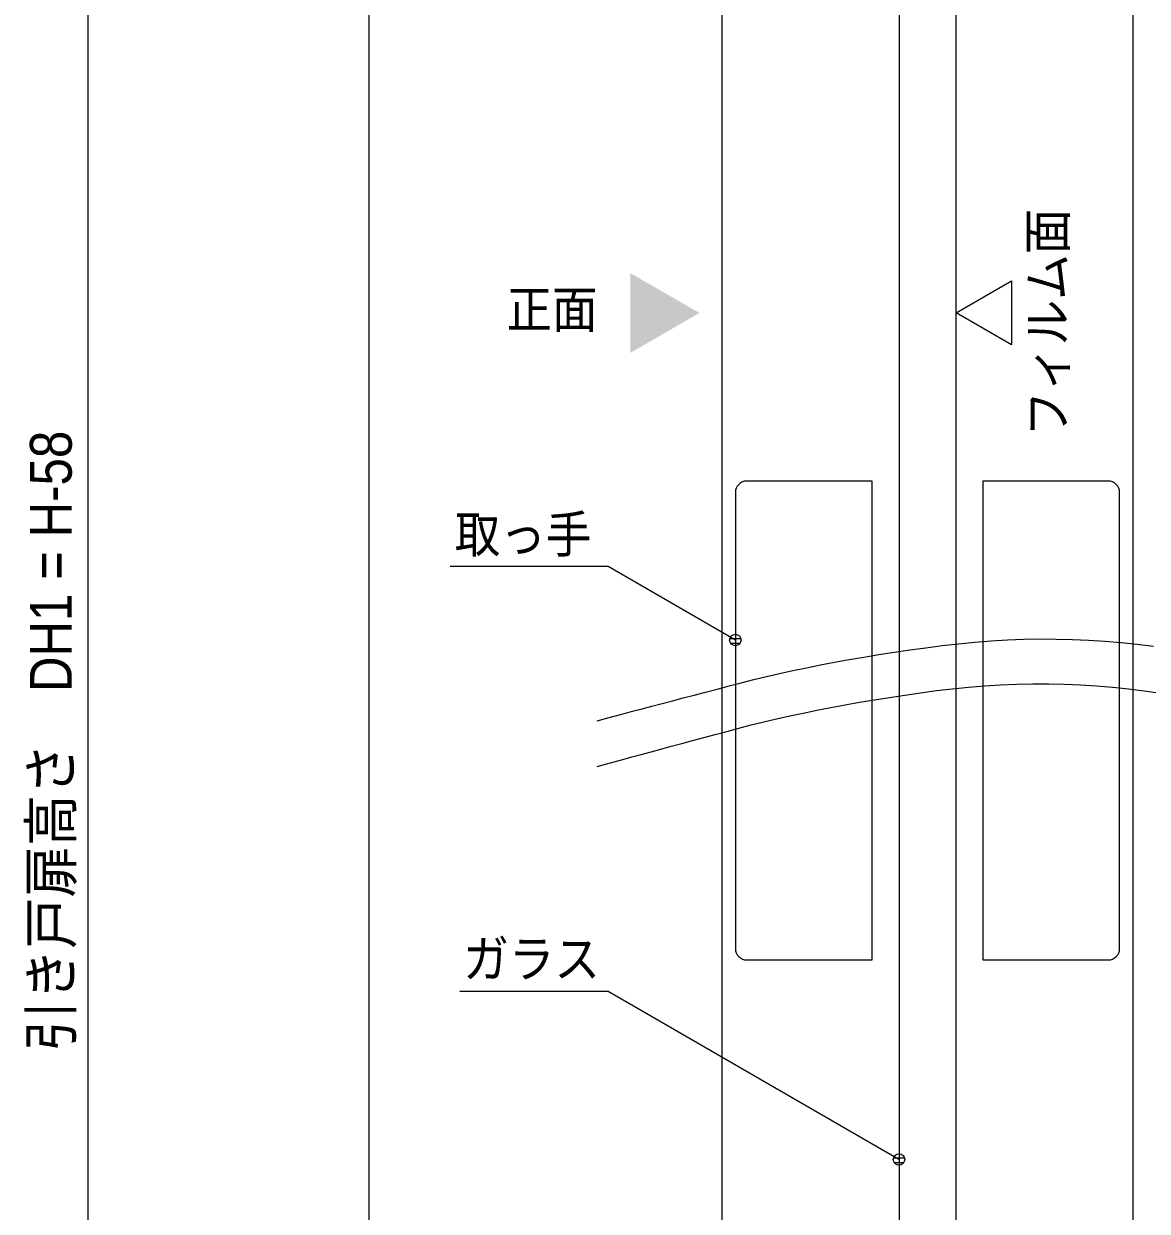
# Model space of a CAD drawing. Units: millimetres, scale not verified. Extents: x -6062 to 6062, y -3045 to 3045.
# Drawn here: x 136 to 1121, y -1085 to -43 of the extents above; entities that cross this region are included whole.
import ezdxf
from ezdxf.enums import TextEntityAlignment as Align

# ---------------------------------------------------------------- set-up
doc = ezdxf.new("R2010")
doc.units = ezdxf.units.MM
doc.header["$LTSCALE"] = 20
for name, color, linetype, lineweight in [('0-0_2寸法-1', 7, 'Continuous', 9), ('0-3_2寸法-3', 7, 'Continuous', 9), ('0-4_3一般', 7, 'Continuous', 9)]:
    doc.layers.add(name, color=color, linetype=linetype, lineweight=lineweight)
doc.styles.add('ＭＳ ゴシック', font='')
doc.styles.add('ＭＳ Ｐゴシック', font='')
doc.styles.get('ＭＳ ゴシック').set_extended_font_data('MS Gothic')
doc.styles.get('ＭＳ Ｐゴシック').set_extended_font_data('MS PGothic')

# ---------------------------------------------------------------- blocks, each defined once
blk = doc.blocks.new('グループ-19')
at = {"layer": '0-4_3一般'}
for p, q in [((53823.7, 5604.9), (53823.7, -32200)), ((54823.7, -32200), (54823.7, 5604.9))]:
    blk.add_line(p, q, dxfattribs=at)
blk.add_lwpolyline([(57923.7, 10804.9), (57923.7, -37400), (50723.7, -37400), (50723.7, 10804.9)], close=True, dxfattribs=at)
blk = doc.blocks.new('グループ-24')
at = {"layer": '0-4_3一般'}
for p, q in [((50953.7, -9084.3), (50953.7, -17084.3)), ((57693.7, -17084.3), (57693.7, -9084.3))]:
    blk.add_line(p, q, dxfattribs=at)
for points in [[(51153.7, -17284.3), (53353.7, -17284.3), (53353.7, -8884.3), (51153.7, -8884.3)], [(57493.7, -8884.3), (55293.7, -8884.3), (55293.7, -17284.3), (57493.7, -17284.3)]]:
    blk.add_lwpolyline(points, dxfattribs=at)
for centre, start, end in [((51153.7, -9084.3), 135, 180), ((51153.7, -9084.3), 90, 135), ((57493.7, -9084.3), 45, 90), ((57493.7, -9084.3), 0, 45), ((51153.7, -17084.3), 180, 225), ((51153.7, -17084.3), 225, 270), ((57493.7, -17084.3), 270, 315), ((57493.7, -17084.3), 315, 0)]:
    blk.add_arc(centre, 200, start, end, dxfattribs=at)
blk = doc.blocks.new('グループ-27')
at = {"layer": '0-4_3一般'}
for points in [[(48531, -13088.9), (48677.9, -13049.5), (48829.9, -13008.9), (48987.1, -12967), (49149.5, -12923.8), (49317, -12879.4), (49489.7, -12833.8), (49667.5, -12786.8), (49850.4, -12738.7), (50038.5, -12689.2), (50231.8, -12638.6), (50430.2, -12586.6), (50633.7, -12533.4), (50842.4, -12479), (51056.3, -12423.2), (51275.2, -12367.6), (51499.2, -12313.4), (51728.1, -12260.5), (51962.2, -12209.1), (52201.2, -12159), (52445.3, -12110.3), (52694.4, -12063.1), (52948.5, -12017.2), (53207.6, -11972.7), (53471.8, -11929.7), (53741, -11888), (54015.3, -11847.7), (54294.5, -11808.8), (54578.8, -11771.3), (54865.5, -11737.4), (55151.9, -11709.3), (55438, -11686.9), (55723.9, -11670.4), (56009.5, -11659.6), (56294.8, -11654.6), (56579.9, -11655.3), (56864.7, -11661.8), (57149.3, -11674.2), (57433.5, -11692.2), (57717.6, -11716.1)], [(57717.6, -11716.1), (58001.3, -11745.7), (58284.8, -11781.1)], [(48531, -13888.9), (48675.5, -13849.3), (48825.1, -13808.4), (48979.7, -13766.3), (49139.4, -13722.9), (49304.2, -13678.3), (49474, -13632.3), (49649, -13585.2), (49828.9, -13536.7), (50014, -13487), (50204.1, -13436), (50399.2, -13383.8), (50599.5, -13330.3), (50804.8, -13275.5), (51015.1, -13219.5), (51230.5, -13163.5), (51450.8, -13108.9), (51676.1, -13055.7), (51906.3, -13003.8), (52141.5, -12953.4), (52381.6, -12904.3), (52626.6, -12856.6), (52876.6, -12810.3), (53131.5, -12765.3), (53391.4, -12721.8), (53656.2, -12679.6), (53926, -12638.8), (54200.7, -12599.4), (54480.4, -12561.3), (54762.4, -12526.9), (55044.2, -12498.2), (55325.7, -12475.2), (55606.9, -12458.1), (55887.9, -12446.7), (56168.6, -12441), (56449, -12441.1), (56729.2, -12447), (57009.2, -12458.7), (57288.8, -12476.1), (57568.3, -12499.3)], [(57568.3, -12499.3), (57847.4, -12528.3), (58126.3, -12563), (58404.9, -12603.5)]]:
    blk.add_lwpolyline(points, dxfattribs=at)
blk = doc.blocks.new('グループ-28')
at = {"layer": '0-4_3一般'}
for name in ['グループ-19', 'グループ-24', 'グループ-27']:
    blk.add_blockref(name, (0, 0), dxfattribs=at)
blk = doc.blocks.new('グループ-30')
at = {"layer": '0-4_3一般'}
blk.add_line((44523.7, 19804.9), (44523.7, -40000), dxfattribs=at)
blk.add_blockref('グループ-28', (0, 0), dxfattribs=at)

msp = doc.modelspace()

# ---------------------------------------------------------------- linework, layer by layer
at = {"layer": '0-0_2寸法-1'}
msp.add_line((192.31, 527.53), (192.31, -1857.29), dxfattribs=at)
at = {"layer": '0-3_2寸法-3'}
for p, q in [((765.08, -582.67), (755.29, -582.67)), ((760.36, -578.67), (760.01, -578.67)), ((760.36, -578.67), (760.01, -578.67)), ((764.18, -586.67), (756.19, -586.67)), ((908.58, -1038.24), (898.79, -1038.24)), ((903.87, -1034.24), (903.49, -1034.24)), ((903.87, -1034.24), (903.49, -1034.24)), ((907.68, -1042.24), (899.69, -1042.24))]:
    msp.add_line(p, q, dxfattribs=at)
msp.add_lwpolyline([(1002.28, -268.72), (1002.28, -324.84), (953.68, -296.78)], close=True, dxfattribs=at)
for points in [[(760.18, -583.66), (648.68, -519.29), (510.16, -519.29)], [(903.68, -1039.23), (648.68, -892.01), (518.65, -892.01)]]:
    msp.add_lwpolyline(points, dxfattribs=at)
for centre in [(760.18, -583.66), (760.18, -583.66), (903.68, -1039.23), (903.68, -1039.23)]:
    msp.add_circle(centre, 5.01, dxfattribs=at)
msp.add_solid([(667.93, -261.71), (728.68, -296.78), (667.93, -331.85)], dxfattribs=at)

# ---------------------------------------------------------------- block references
at = {"layer": '0-4_3一般', "xscale": 0.05, "yscale": 0.05}
msp.add_blockref('グループ-30', (-1787.5, 0), dxfattribs=at)

# ---------------------------------------------------------------- texts
at = {"layer": '0-0_2寸法-1', "style": 'ＭＳ Ｐゴシック', "width": 0.9}
msp.add_text('引き戸扉高さ\u3000DH1 = H-58', height=36.69, rotation=90, dxfattribs=at).set_placement((189.19, -944.6), align=Align.BOTTOM_LEFT)
at = {"layer": '0-3_2寸法-3', "style": 'ＭＳ ゴシック', "width": 0.9}
msp.add_text('フィルム面', height=32.55, rotation=90, dxfattribs=at).set_placement((1059.88, -405.14), align=Align.BOTTOM_LEFT)
for s, p in [('正面', (559.46, -319.56)), ('取っ手', (514.02, -516.89)), ('ガラス', (521.5, -889.24))]:
    msp.add_text(s, height=32.55, dxfattribs=at).set_placement(p, align=Align.BOTTOM_LEFT)

doc.saveas('drawing.dxf')
